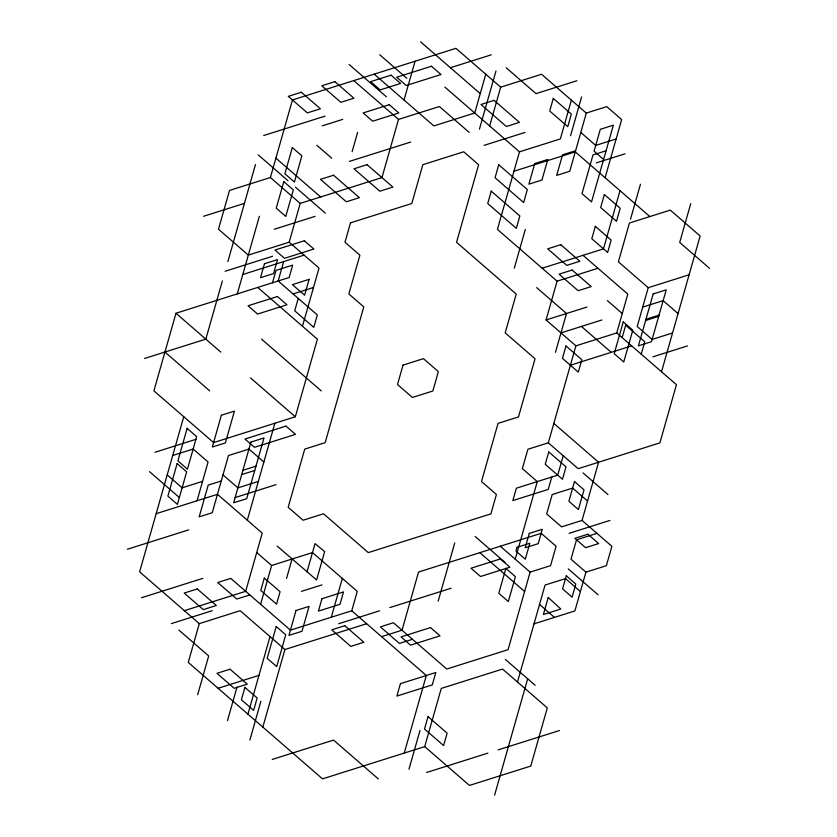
<?xml version="1.0" encoding="UTF-8"?>
<svg xmlns="http://www.w3.org/2000/svg" width="837" height="837" viewBox="0 0 837 837"><rect width="100%" height="100%" fill="white"/><g stroke="black" fill="none" stroke-linecap="round" stroke-linejoin="round"><path stroke-width="1.26" d="M272.475 282.78L276.001 270.382L292.668 265.12L289.142 277.518L175.979 313.247L153.914 390.827L213.592 442.585L295.325 416.774L317.39 339.205L257.723 287.436M183.753 416.7L139.622 571.849L199.29 623.617L240.167 610.707L284.915 649.533L366.658 623.722M222.37 280.95L205.818 339.131L144.508 358.487M227.884 261.552L255.463 164.586M237.279 293.892L259.355 216.323M469.212 132.403L439.383 106.519L398.506 119.419L381.954 177.601L300.221 203.412L289.183 242.196L248.317 255.107L218.478 229.223L229.516 190.438L270.382 177.528L292.448 99.959L455.924 48.337L500.683 87.163L541.549 74.263L586.308 113.079L606.741 106.634L621.661 119.565L605.109 177.747M197.04 500.767L208.068 461.982L193.148 449.04L172.715 455.495M283.67 261.594L278.156 280.991L317.307 314.953L313.781 327.351L294.718 310.809L298.244 298.411M199.29 623.617L188.262 662.402L322.527 778.87L424.704 746.614L441.245 688.432L502.556 669.077L547.314 707.893L530.763 766.075L469.452 785.43L424.704 746.614M197.658 694.741L208.695 655.946L178.856 630.073M247.313 520.195L274.892 423.229M302.471 326.263L319.023 268.081L289.183 242.196M352.126 151.717L357.64 132.33M227.497 720.615L237.059 686.999M260.6 604.262L271.627 565.477L312.504 552.566L357.253 591.393L351.739 610.78L290.429 630.146L230.761 578.377L217.704 582.5L236.766 599.041L249.834 594.919M404.03 100.032L415.058 61.247M247.93 714.17L269.995 636.591M286.547 578.409L292.061 559.022M249.876 740.034L260.903 701.249M262.849 727.112L284.915 649.533M306.98 571.964L315.047 543.611L324.662 551.614L316.595 579.957L277.141 546.08M331.306 617.235L342.333 578.451M485.763 74.221L474.736 113.005L433.859 125.916L374.191 74.148M479.434 129.17L495.985 70.999M489.655 125.948L500.683 87.163M571.389 100.137L560.361 138.932L519.484 151.832L497.419 229.401L557.097 281.169L597.963 268.269M514.284 268.206L525.312 229.422M438.18 601.144L454.732 542.962M570.572 135.699L581.61 96.914M404.261 753.059L426.326 675.49L351.739 610.78M586.308 113.079L569.756 171.261L556.699 175.383L562.558 154.793L575.615 150.67M408.969 769.234L419.996 730.439M583.044 255.327L627.802 294.143L616.764 332.938L575.898 345.838L546.059 319.954L557.097 281.169M555.465 352.293L566.503 313.509L536.663 287.625M515.215 559.168L537.281 481.589L522.361 468.647L527.885 449.26L548.319 442.804L575.898 345.838M620.029 190.69L603.477 248.871L542.177 268.227M551.761 477.027L548.235 489.415L512.84 500.589L516.366 488.201L557.714 475.144L563.238 455.746M381.578 636.664L402.011 630.219L418.563 572.037L541.173 533.315L556.092 546.258L550.568 565.655L530.135 572.11L508.069 649.679L446.77 669.035L393.4 622.749L380.343 626.871L399.406 643.412L412.474 639.29M630.533 219.148L640.462 184.234M517.475 682.019L545.054 585.053L565.488 578.597L580.407 591.539M622.153 337.604L625.678 325.206L644.752 341.747L641.226 354.145M494.594 795.15L527.687 678.786M587.553 501.018L572.634 488.086L552.2 494.531L546.687 513.928L561.606 526.871L582.039 520.415L598.591 462.233L553.832 423.417M689.113 274.787L648.236 287.698L637.208 326.482L652.128 339.424L672.561 332.969M582.039 520.415L611.878 546.299L606.365 565.697L585.921 572.142L574.893 610.926L534.027 623.837M690.734 203.673L679.707 242.458L709.546 268.342M661.523 371.754L700.14 236.003L670.301 210.118L629.434 223.029L618.397 261.814L648.236 287.698M450.411 67.734L491.277 54.823M263.739 135.5L325.049 116.144M322.287 125.843L342.72 119.388M576.902 80.75L536.036 93.65L506.197 67.766M349.364 161.415L410.674 142.06M203.558 216.281L244.435 203.381M484.131 145.345L525.008 132.434M274.264 229.254L315.141 216.354M513.97 171.229L575.281 151.863L649.868 216.574M616.147 138.963L595.714 145.418L580.794 132.476M606.072 150.786L593.014 154.908L581.997 193.629L591.529 201.905L613.354 125.184L600.296 129.306L594.071 151.173L603.603 159.448M225.122 271.251L272.527 256.289M242.803 274.494L304.103 255.139M596.331 162.87L625.019 153.809M293.076 293.923L313.509 287.478M546.059 319.954L586.936 307.053M155.044 452.242L195.91 439.341M560.978 332.896L601.855 319.996M642.722 307.085L663.155 300.64L678.075 313.582M645.965 319.284L659.022 315.162M645.62 320.487L658.688 316.365M202.554 481.369L182.121 487.825L167.201 474.882M570.384 365.235L631.684 345.88M242.908 470.289L255.965 466.167M221.271 480.972L208.204 485.094L199.164 516.879L212.221 512.757L228.501 455.527L248.945 449.071L263.854 462.014M241.684 474.6L254.741 470.478M156.163 513.667L217.474 494.311L262.232 533.138L245.68 591.32L184.37 610.675M258.34 481.411L237.907 487.866L222.987 474.924M652.912 356.824L687.48 345.911M235.145 497.555L276.022 484.654M127.454 549.218L188.764 529.852M141.558 597.712L202.868 578.357M171.397 623.596L212.263 610.696M301.466 591.351L321.9 584.906M569.066 533.336L609.932 520.436M596.959 533.357L576.526 539.813L571.001 559.2L585.921 572.142M338.765 623.711L379.632 610.801M389.854 607.578L451.153 588.223M218.091 688.286L258.968 675.375M272.255 759.441L333.555 740.086L378.314 778.912M426.64 772.478L487.95 753.122M498.161 749.889L559.472 730.534M420.572 41.85L480.25 93.618M444.897 87.121L519.484 151.832M379.705 54.75L406.813 78.27M349.05 64.428L386.349 96.789M353.758 80.603L398.506 119.419M607.369 300.598L622.289 313.54M616.764 332.938L676.442 384.696L659.891 442.878L578.158 468.689L548.319 442.804M581.412 326.44L611.251 352.325M316.773 145.23L331.693 158.172M275.896 158.141L320.655 196.957M258.225 154.897L288.064 180.771M295.524 187.247L325.352 213.132M270.382 177.528L300.221 203.412M583.002 472.895L607.986 494.573M568.25 568.898L598.089 594.783M261.604 339.163L321.282 390.931M500.296 546.226L530.135 572.11M475.165 536.507L505.004 562.391M479.863 552.682L524.621 591.497M539.541 604.44L554.46 617.382M175.979 313.247L220.738 352.074M250.566 377.958L295.325 416.774M164.941 352.032L209.7 390.858M505.307 659.378L535.146 685.262M256.708 552.535L271.627 565.477M149.52 471.639L179.359 497.523M177.13 463.583L167.871 496.111L177.413 504.376L186.661 471.859L177.13 463.583M187.143 428.377L177.894 460.894L187.425 469.17L196.674 436.642L187.143 428.377M292.322 147.574L284.873 173.772L294.415 182.047L301.864 155.849L292.322 147.574M283.795 181.619L276.241 208.151L285.783 216.427L293.327 189.894L283.795 181.619M221.366 415.246L212.326 447.031L225.383 442.909L234.423 411.124L221.366 415.246M264.461 263.728L260.485 277.727L273.542 273.605L277.528 259.606L264.461 263.728M250.933 442.072L233.659 502.807L246.716 498.685L263.99 437.95L250.933 442.072M309.104 279.359L304.595 295.199L292.416 284.632L309.104 279.359M350.494 222.841L344.98 242.238L359.889 255.18L348.862 293.965L363.781 306.907L325.164 442.658L304.731 449.113L288.179 507.295L303.099 520.237L323.532 513.782L368.29 552.608L490.9 513.887L496.414 494.5L481.495 481.557L498.046 423.376L518.48 416.92L535.031 358.738L505.192 332.864L516.23 294.069L456.552 242.311L478.618 164.732L463.698 151.79L422.831 164.701L411.794 203.485L350.494 222.841M264.304 578.064L260.778 590.462L276.555 604.147L280.081 591.749L264.304 578.064M244.917 687.376L241.391 699.774L253.632 710.383L257.158 697.995L244.917 687.376M276.22 626.536L267.17 658.321L276.712 666.597L285.752 634.802L276.22 626.536M296.026 610.497L288.943 635.388L302 631.265L309.083 606.375L296.026 610.497M321.942 598.717L318.416 611.115L340.01 604.293L343.536 591.905L321.942 598.717M403.015 365.12L397.502 384.518L412.421 397.46L432.855 391.005L438.368 371.607L423.449 358.665L403.015 365.12M491.246 191.139L487.72 203.537L516.324 228.355L519.85 215.956L491.246 191.139M498.747 164.753L495.054 177.747L523.659 202.564L527.352 189.56L498.747 164.753M534.749 163.571L528.89 184.161L541.947 180.039L547.806 159.448L534.749 163.571M553.288 98.4L549.7 110.997L567.779 126.669L571.357 114.073L553.288 98.4M400.421 683.672L396.895 696.07L432.29 684.896L435.815 672.498L400.421 683.672M428.052 716.618L424.526 729.017L443.6 745.558L447.125 733.16L428.052 716.618M595.316 226.335L591.79 238.733L607.631 252.471L611.156 240.083L595.316 226.335M604.366 194.55L600.663 207.545L616.503 221.292L620.207 208.287L604.366 194.55M565.99 345.963L562.464 358.362L578.304 372.099L581.83 359.711L565.99 345.963M505.883 568.386L498.8 593.287L508.341 601.552L515.414 576.662L505.883 568.386M516.994 547.325L515.937 551.06L525.301 559.189L529.831 543.255L516.994 547.325M548.769 451.917L545.243 464.315L562.485 479.277L566.011 466.879L548.769 451.917M529.266 533.389L525.165 547.796L538.222 543.673L542.324 529.266L529.266 533.389M574.485 481.568L568.888 501.279L578.419 509.545L584.027 489.844L574.485 481.568M623.262 321.9L614.222 353.695L623.753 361.961L632.803 330.176L623.262 321.9M548.225 597.492L543.391 614.504L560.811 609.012L548.225 597.492M566.293 575.772L562.569 588.882L572.1 597.158L575.825 584.048L566.293 575.772M653.174 293.944L638.411 345.827L651.479 341.705L666.231 289.822L653.174 293.944M301.362 92.227L288.294 96.36L307.367 112.901L320.425 108.779L301.362 92.227M334.852 81.66L321.795 85.782L340.868 102.323L353.925 98.201L334.852 81.66M391.067 75.184L370.634 81.639L380.165 89.915L400.599 83.459L391.067 75.184M431.484 66.249L396.717 77.224L406.259 85.5L441.015 74.524L431.484 66.249M389.278 104.688L363.153 112.932L372.695 121.208L398.81 112.953L389.278 104.688M494.06 100.356L481.003 104.489L506.375 126.502L519.442 122.369L494.06 100.356M333.544 175.236L320.487 179.359L346.34 201.79L359.397 197.668L333.544 175.236M367.045 164.659L353.978 168.792L379.831 191.213L392.898 187.09L367.045 164.659M304.354 240.753L274.975 250.033L284.517 258.298L313.885 249.028L304.354 240.753M277.424 296.507L248.045 305.777L257.587 314.053L286.955 304.773L277.424 296.507M560.759 244.707L547.691 248.84L566.764 265.381L579.821 261.249L560.759 244.707M572.152 270.048L559.085 274.17L578.158 290.711L591.215 286.589L572.152 270.048M285.961 426.106L244.959 439.048L254.5 447.324L295.492 434.372L285.961 426.106M197.26 588.955L184.203 593.077L203.276 609.618L216.333 605.496L197.26 588.955M500.369 558.949L470.99 568.218L480.522 576.494L509.9 567.214L500.369 558.949M587.898 534.226L574.841 538.348L585.607 547.691L598.664 543.569L587.898 534.226M344.813 625.71L331.745 629.832L350.818 646.384L363.875 642.251L344.813 625.71M230.018 669.213L216.961 673.335L234.182 688.286L247.25 684.153L230.018 669.213M430.5 627.593L401.007 636.905L410.538 645.17L440.032 635.858L430.5 627.593"/></g></svg>
